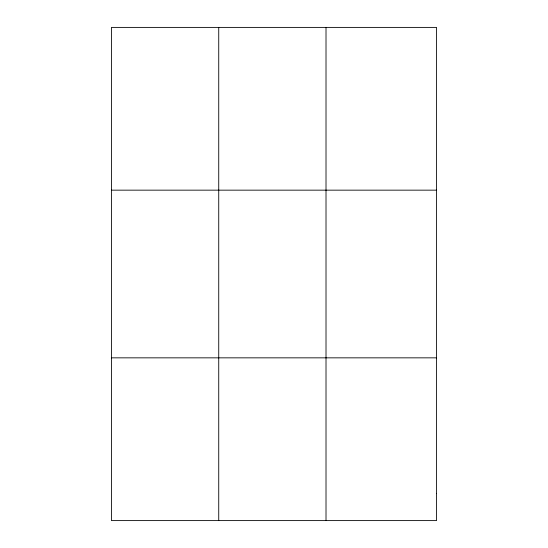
<?xml version="1.0" encoding="UTF-8"?>
<svg xmlns="http://www.w3.org/2000/svg" width="548" height="548" viewBox="0 0 548 548"><rect width="100%" height="100%" fill="white"/><g stroke="black" fill="none" stroke-linecap="round" stroke-linejoin="round"><path stroke-width="0.82" d="M218.734 27.4L218.734 520.6M326.012 27.4L326.012 520.6M111.463 190.156L436.537 190.156M111.463 357.844L436.537 357.844M436.537 493.474L436.537 520.6L111.463 520.6L111.463 27.4L436.537 27.4L436.537 493.474"/></g></svg>
